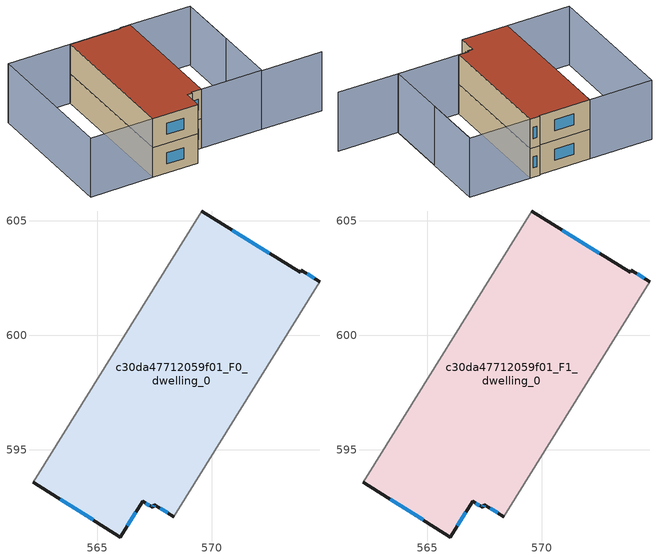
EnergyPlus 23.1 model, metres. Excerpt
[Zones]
c30da47712059f01_F0_dwelling_0
 floor ground (EU_floor_Construction): 573.92,602.84 574.73,602.33 568.36,592.07 567.5,592.6 567.42,592.47 566.99,592.74 566.02,591.18 562.21,593.57 569.57,605.43 573.87,602.76 z0
 wall outside (EU_wall_Construction): 574.73,602.33 573.92,602.84 573.87,602.76 569.57,605.43 / 562.21,593.57 566.02,591.18 566.99,592.74 567.42,592.47 567.5,592.6 568.36,592.07 z0:3
 wall adiabatic (EU_wall_Construction): 569.57,605.43 562.21,593.57 / 568.36,592.07 574.73,602.33 z0:3
 window (EU_Window_Construction): 572.53,603.59 570.91,604.6 / 574.48,602.49 574.18,602.68 / 567.77,592.44 568.09,592.23 / 567.45,592.51 567.48,592.56 / 567.13,592.66 567.29,592.56 / 566.32,591.67 566.69,592.26 / 563.39,592.83 564.83,591.93 z0.93:2.07
c30da47712059f01_F1_dwelling_0
 floor to c30da47712059f01_F0_dwelling_0 (EU_floor_Construction): 573.92,602.84 574.73,602.33 568.36,592.07 567.5,592.6 567.42,592.47 566.99,592.74 566.01,591.18 562.21,593.57 569.57,605.43 573.87,602.76 z3
 wall outside (EU_wall_Construction): 574.73,602.33 573.92,602.84 573.87,602.76 569.57,605.43 / 562.21,593.57 566.02,591.18 566.99,592.74 567.42,592.47 567.5,592.6 568.36,592.07 z3:6
 wall adiabatic (EU_wall_Construction): 569.57,605.43 562.21,593.57 / 568.36,592.07 574.73,602.33 z3:6
 window (EU_Window_Construction): 572.53,603.59 570.91,604.6 / 574.48,602.49 574.18,602.68 / 567.77,592.44 568.09,592.23 / 567.45,592.51 567.48,592.56 / 567.13,592.66 567.29,592.56 / 566.32,591.67 566.69,592.26 / 563.39,592.83 564.83,591.93 z3.93:5.07
 roof outside (EU_roof_Construction): 568.36,592.07 574.73,602.33 573.92,602.84 573.87,602.76 569.57,605.43 562.21,593.57 566.02,591.18 566.99,592.74 567.42,592.47 567.5,592.6 z6
shading: 578.56,585.67 573.44,588.85 / 573.44,588.85 579.83,599.14 / 579.85,599.16 573.46,588.87 / 573.46,588.87 568.34,592.05 / 568.34,592.05 574.73,602.33 / 574.73,602.33 579.85,599.16 / 556.92,596.85 564.3,608.73 / 564.3,608.73 569.58,605.44 / 569.58,605.44 562.21,593.57 / 562.21,593.57 556.92,596.85 z0:6
[Building]
EU S2 Campaign: North Axis=0; Terrain=City; Solar Distribution=FullExterior
[Site:Location]
Montreal-Trudeau.Intl.AP: Latitude=45.4667; Longitude=-73.75; Time Zone=-5; Elevation=36
[SizingPeriod:WeatherFileDays]
AnnualSizingPeriod: Begin Month=1; Begin Day of Month=1; End Month=12; End Day of Month=31; Day of Week for Start Day=Monday; Use Weather File Daylight Saving Period=No; Use Weather File Rain and Snow Indicators=No
[MATERIAL]
EU_InternalMass_Material: Roughness=MediumRough; Thickness=0.1; Conductivity=1; Density=1800; Specific Heat=900; Thermal Absorptance=0.9; Solar Absorptance=0.7; Visible Absorptance=0.7
[MATERIAL:NOMASS] Roughness=MediumRough; Thermal Absorptance=0.9; Solar Absorptance=0.7; Visible Absorptance=0.7
Name | Thermal Resistance
EU_wall_NoMass; EU_floor_NoMass | 1.51479
EU_roof_NoMass | 2.84114
[WINDOWMATERIAL:SIMPLEGLAZINGSYSTEM]
EU_Window_SimpleGlazing: UFactor=3.53504; Solar Heat Gain Coefficient=0.8; Visible Transmittance=0.8
[CONSTRUCTION]
EU_wall_Construction: EU_wall_NoMass
EU_roof_Construction: EU_roof_NoMass
EU_floor_Construction: EU_floor_NoMass
EU_Window_Construction: EU_Window_SimpleGlazing
EU_InternalMass_Construction: EU_InternalMass_Material
[ZONE] Type=1; Multiplier=1; Ceiling Height=autocalculate; Floor Area=autocalculate; Part of Total Floor Area=Yes
Name | Volume
c30da47712059f01_F0_dwelling_0 | 243.721
c30da47712059f01_F1_dwelling_0 | 243.723
[INTERNALMASS] Construction=EU_InternalMass_Construction; Surface Area=81.2408
Name | Zone or ZoneList
c30da47712059f01_F0_dwelling_0_EU_InternalMass | c30da47712059f01_F0_dwelling_0
c30da47712059f01_F1_dwelling_0_EU_InternalMass | c30da47712059f01_F1_dwelling_0
[OTHEREQUIPMENT] Fuel Type=Electricity; Design Level Calculation Method=Watts/Area; Power per Zone Floor Area=1; Fraction Latent=0; Fraction Radiant=0; Fraction Lost=0; Carbon Dioxide Generation Rate=0; EndUse Subcategory=EU_Step8_InternalGains
Name | Zone or ZoneList or Space or SpaceList | Schedule
EU_Step8_InternalGain_c30da47712059f01_F0_dwelling_0_f000 | c30da47712059f01_F0_dwelling_0 | EU_Step8_GainSchedule_c30da47712059f01_F0_dwelling_0_f000
EU_Step8_InternalGain_c30da47712059f01_F1_dwelling_0_f000 | c30da47712059f01_F1_dwelling_0 | EU_Step8_GainSchedule_c30da47712059f01_F1_dwelling_0_f000
[ZONEVENTILATION:DESIGNFLOWRATE] Schedule=EU_AlwaysOn; Design Flow Rate Calculation Method=AirChanges/Hour; Air Changes per Hour=0.775154; Ventilation Type=Natural; Fan Pressure Rise=0; Fan Total Efficiency=1; Constant Term Coefficient=1; Temperature Term Coefficient=0; Velocity Term Coefficient=0; Velocity Squared Term Coefficient=0; Minimum Indoor Temperature=-100; Maximum Indoor Temperature=100; Delta Temperature=-100; Minimum Outdoor Temperature=-100; Maximum Outdoor Temperature=100; Maximum Wind Speed=40
Name | Zone or ZoneList or Space or SpaceList
EU_ConstantAir_c30da47712059f01_F0_dwelling_0 | c30da47712059f01_F0_dwelling_0
EU_ConstantAir_c30da47712059f01_F1_dwelling_0 | c30da47712059f01_F1_dwelling_0
[HVACTEMPLATE:THERMOSTAT] Constant Heating Setpoint=20; Constant Cooling Setpoint=50
EU_HeatOnly_c30da47712059f01_F0_dwelling_0; EU_HeatOnly_c30da47712059f01_F1_dwelling_0
[HVACTEMPLATE:ZONE:IDEALLOADSAIRSYSTEM] System Availability Schedule=EU_AlwaysOn; Maximum Heating Supply Air Temperature=50; Minimum Cooling Supply Air Temperature=13; Maximum Heating Supply Air Humidity Ratio=0.0156; Minimum Cooling Supply Air Humidity Ratio=0.0077; Heating Limit=NoLimit; Cooling Limit=NoLimit; Heating Availability Schedule=EU_AlwaysOn; Cooling Availability Schedule=EU_CoolingOff; Dehumidification Control Type=ConstantSensibleHeatRatio; Cooling Sensible Heat Ratio=0.7; Dehumidification Setpoint=60; Humidification Control Type=None; Humidification Setpoint=30; Outdoor Air Method=None; Outdoor Air Flow Rate per Person=0.00944; Outdoor Air Flow Rate per Zone Floor Area=0; Outdoor Air Flow Rate per Zone=0; Demand Controlled Ventilation Type=None; Outdoor Air Economizer Type=NoEconomizer; Heat Recovery Type=None; Sensible Heat Recovery Effectiveness=0.7; Latent Heat Recovery Effectiveness=0.65
Name | Template Thermostat
c30da47712059f01_F0_dwelling_0 | EU_HeatOnly_c30da47712059f01_F0_dwelling_0
c30da47712059f01_F1_dwelling_0 | EU_HeatOnly_c30da47712059f01_F1_dwelling_0
[SIZING:ZONE] Zone Cooling Design Supply Air Temperature Input Method=SupplyAirTemperature; Zone Cooling Design Supply Air Temperature=13; Zone Heating Design Supply Air Temperature Input Method=SupplyAirTemperature; Zone Heating Design Supply Air Temperature=50; Zone Cooling Design Supply Air Humidity Ratio=0.008; Zone Heating Design Supply Air Humidity Ratio=0.008; Cooling Design Air Flow Method=DesignDay; Cooling Design Air Flow Rate=0; Cooling Minimum Air Flow per Zone Floor Area=0.000762; Cooling Minimum Air Flow=0; Cooling Minimum Air Flow Fraction=0.2; Heating Design Air Flow Method=DesignDay; Heating Design Air Flow Rate=0; Heating Maximum Air Flow per Zone Floor Area=0.002032; Heating Maximum Air Flow=0.141576; Heating Maximum Air Flow Fraction=0.3; Account for Dedicated Outdoor Air System=No; Dedicated Outdoor Air System Control Strategy=NeutralSupplyAir; Dedicated Outdoor Air Low Setpoint Temperature for Design=autosize; Dedicated Outdoor Air High Setpoint Temperature for Design=autosize; Zone Load Sizing Method=Sensible Load Only No Latent Load; Zone Latent Cooling Design Supply Air Humidity Ratio Input Method=HumidityRatioDifference; Zone Cooling Design Supply Air Humidity Ratio Difference=0.005; Zone Latent Heating Design Supply Air Humidity Ratio Input Method=HumidityRatioDifference; Zone Humidification Design Supply Air Humidity Ratio Difference=0.005
c30da47712059f01_F0_dwelling_0; c30da47712059f01_F1_dwelling_0
[SCHEDULE:CONSTANT]
Name | Hourly Value
EU_AlwaysOn | 1
EU_CoolingOff | 0
[SCHEDULE:FILE] Column Number=1; Rows to Skip at Top=0; Number of Hours of Data=8760; Column Separator=Comma; Interpolate to Timestep=No; Minutes per Item=60; Adjust Schedule for Daylight Savings=Yes
Name | File
EU_Step8_GainSchedule_c30da47712059f01_F0_dwelling_0_f000 | ../../schedules/c30da47712059f01/c30da47712059f01_F0_dwelling_0_f000_gain.csv
EU_Step8_GainSchedule_c30da47712059f01_F1_dwelling_0_f000 | ../../schedules/c30da47712059f01/c30da47712059f01_F1_dwelling_0_f000_gain.csv
